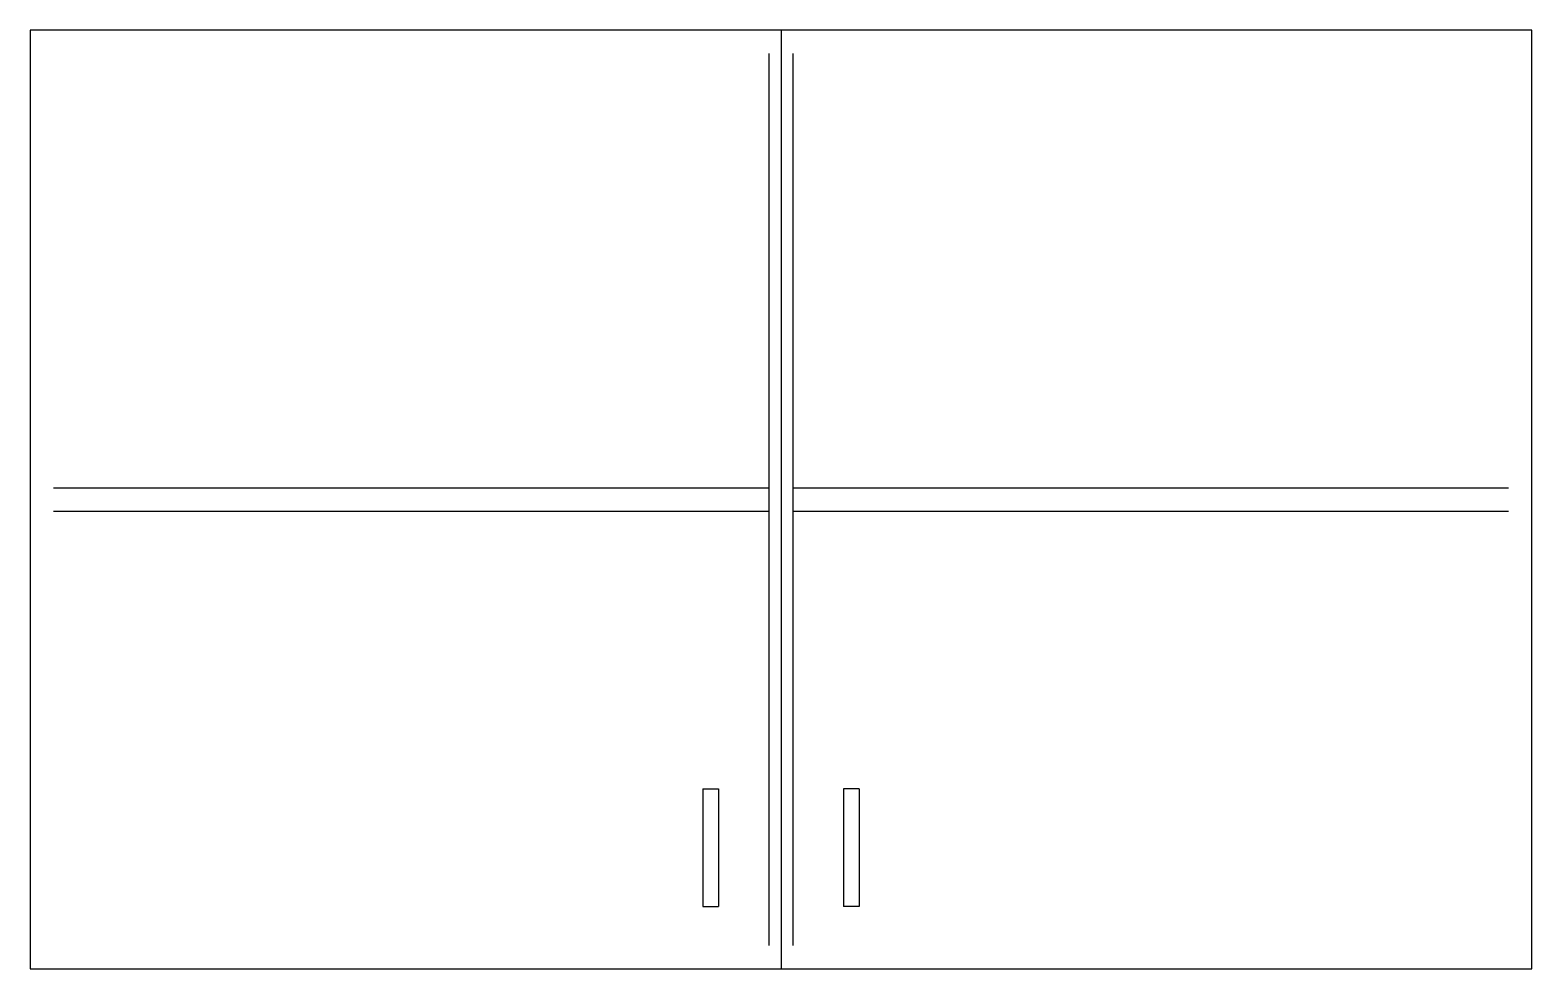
# Model space of a CAD drawing. Extents: x 0 to 48, y 54 to 84.
import ezdxf

# ---------------------------------------------------------------- set-up
doc = ezdxf.new("R2010")
doc.units = 0
doc.header["$LTSCALE"] = 3
doc.linetypes.add('HIDDEN', pattern=[0])
doc.layers.get('0').update_dxf_attribs({"linetype": 'CONTINUOUS'})
doc.layers.add('HID', color=7, linetype='HIDDEN')

msp = doc.modelspace()

# ---------------------------------------------------------------- linework, layer by layer
at = {"color": 0}
for p, q in [((48, 84), (0, 84)), ((0, 84), (0, 54)), ((24, 84), (24, 54)), ((48, 54), (48, 84)), ((21.5, 59.75), (21.5, 56)), ((21.5, 59.75), (22, 59.75)), ((22, 59.75), (22, 56)), ((26, 59.75), (26, 56)), ((26.5, 59.75), (26, 59.75)), ((26.5, 59.75), (26.5, 56)), ((21.5, 56), (22, 56)), ((26.5, 56), (26, 56)), ((0, 54), (48, 54))]:
    msp.add_line(p, q, dxfattribs=at)
at = {"layer": 'HID', "color": 0}
for p, q in [((23.625, 54.75), (23.625, 83.25)), ((24.375, 83.25), (24.375, 54.75)), ((0.75, 69.375), (23.625, 69.375)), ((24.375, 69.375), (47.25, 69.375)), ((0.75, 68.625), (23.625, 68.625)), ((24.375, 68.625), (47.25, 68.625))]:
    msp.add_line(p, q, dxfattribs=at)

doc.saveas('drawing.dxf')
